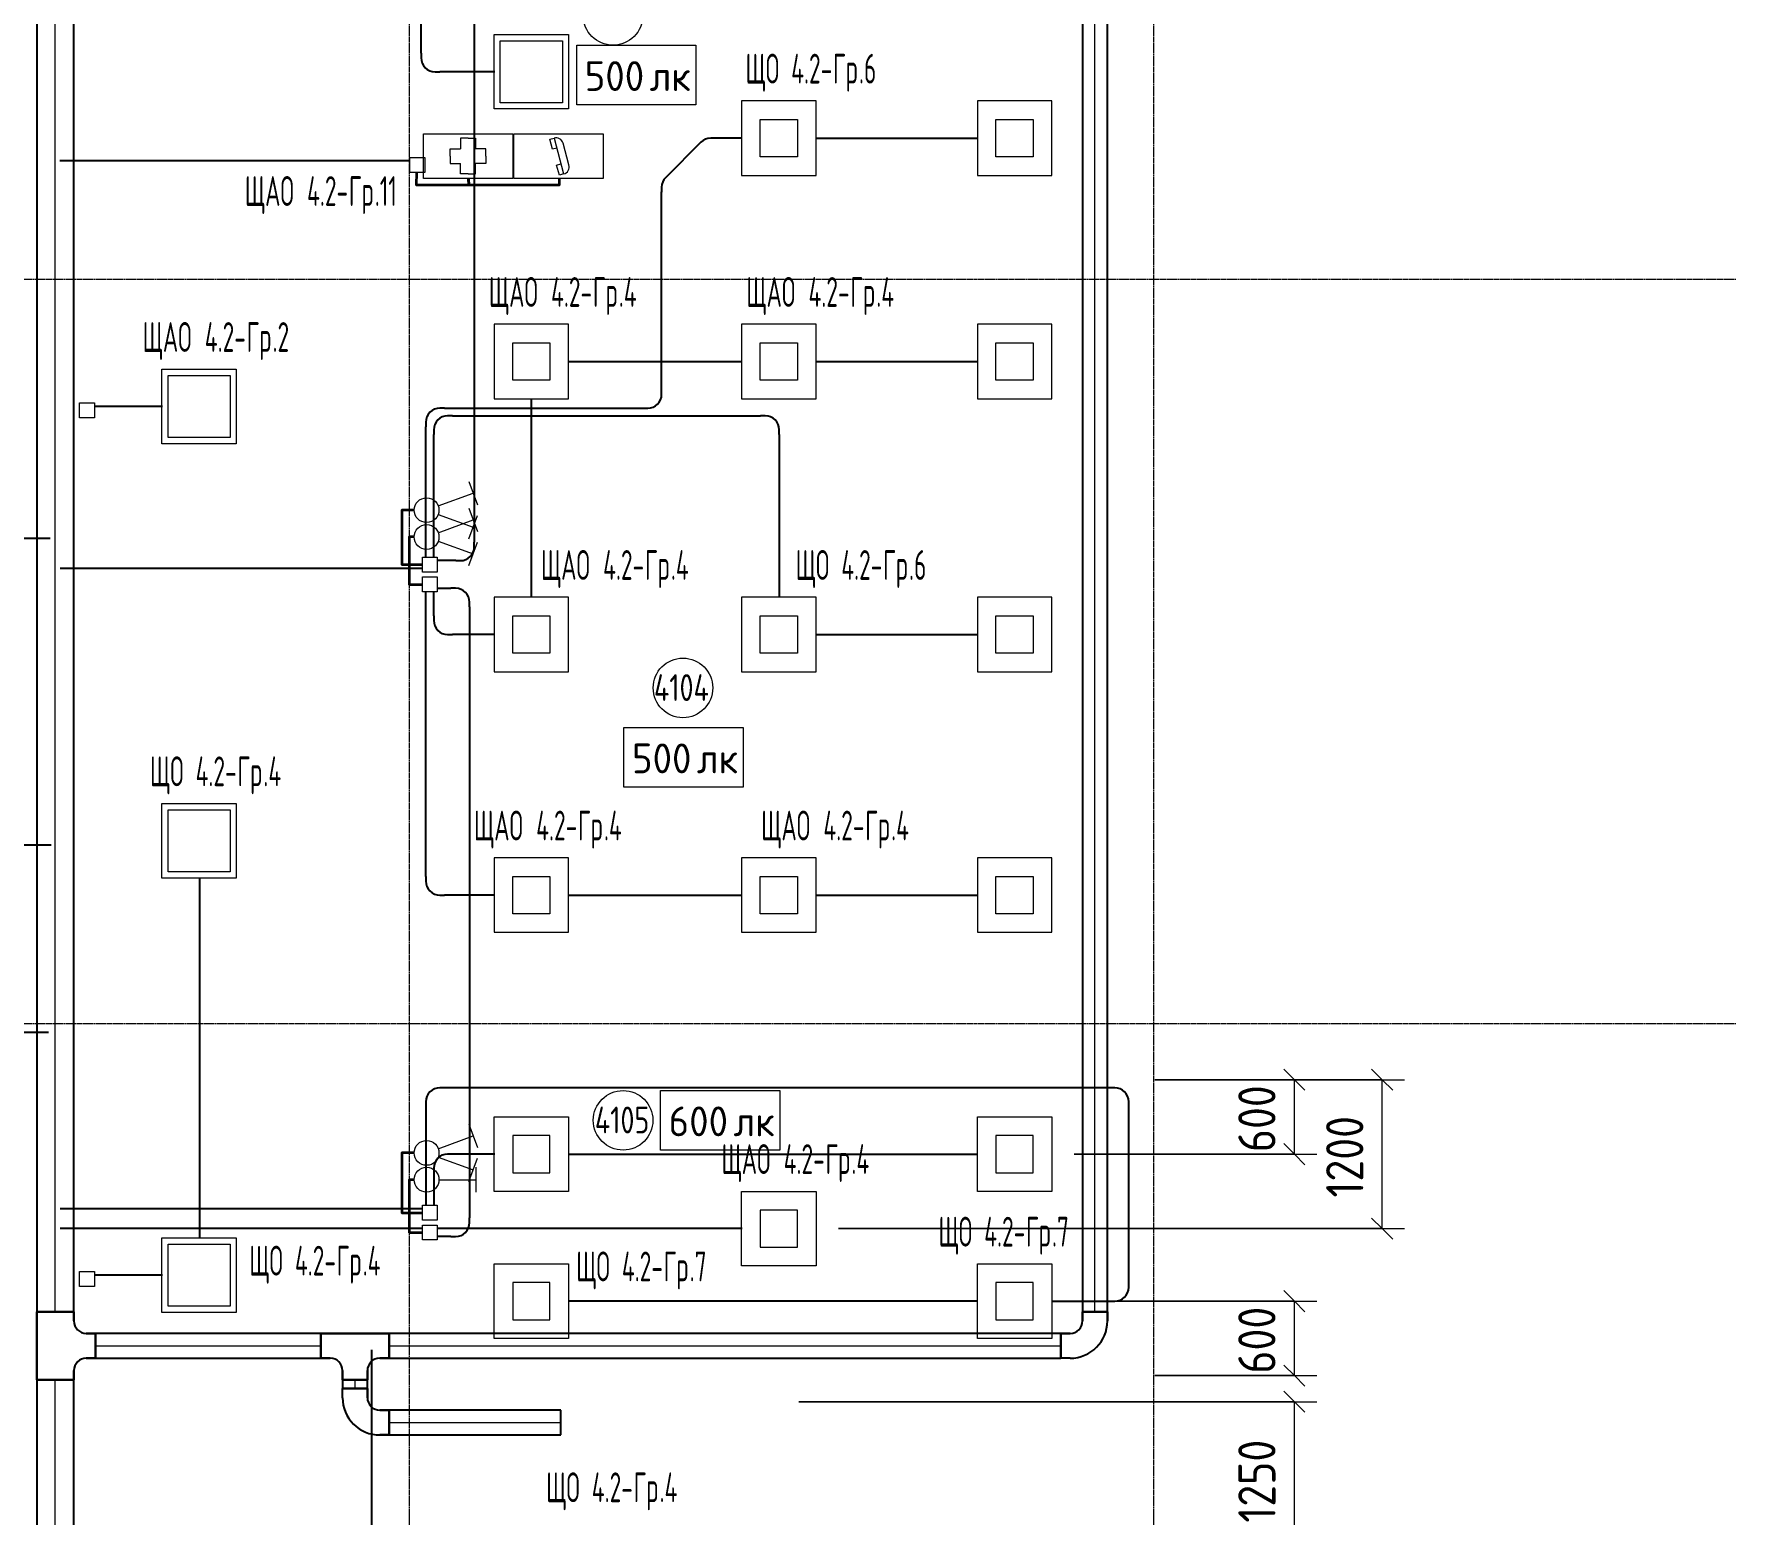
# Model space of a CAD drawing. Header units: millimetres. Extents: x -4730 to 98194, y -4296 to 93388.
# Drawn here: x 84477 to 98194, y 56542 to 68477 of the extents above; entities that cross this region are included whole.
import ezdxf

# ---------------------------------------------------------------- set-up
doc = ezdxf.new("R2010")
doc.units = ezdxf.units.MM
doc.linetypes.add('Линия сетки', pattern=[22.225, 12.7, -3.175, 3.175, -3.175])
for name, color, linetype, lineweight, true_color in [('Кабельные лотки', 5, 'Continuous', 25, 0x0000ff), ('Короба', 7, 'Continuous', 25, 0x008000), ('Соединительные детали кабельных лотков', 5, 'Continuous', 25, 0x0000ff), ('Соединительные детали коробов', 7, 'Continuous', 25, 0x008000), ('Типовые аннотации', 1, 'Continuous', 18, 0xff0000)]:
    doc.layers.add(name, color=color, linetype=linetype, lineweight=lineweight, true_color=true_color)
for name, color, linetype, lineweight in [('Марки помещений', 7, 'Continuous', 9), ('Марки силовых электроприборов', 7, 'Continuous', 9), ('Осевая линия', 7, 'Continuous', 18), ('Оси', 7, 'Continuous', 9), ('Провода', 7, 'Continuous', 35), ('Размеры', 7, 'Continuous', 9), ('Размеры-120', 7, 'Continuous', 9)]:
    doc.layers.add(name, color=color, linetype=linetype, lineweight=lineweight)
doc.styles.add('GOST Common', font='GOST_Common.ttf', dxfattribs={"width": 0.6, "height": 240})
doc.styles.add('GOST Common_1', font='GOST_Common.ttf', dxfattribs={"width": 0.9, "height": 300})
doc.styles.add('GOST Common_3', font='GOST_Common.ttf', dxfattribs={"width": 0.8, "height": 216})
doc.styles.add('GOST Common_4', font='GOST_Common.ttf', dxfattribs={"height": 240})
doc.dimstyles.new('ADSK_Проверочный', dxfattribs={"dimscale": 304.8, "dimtxt": 301.714499, "dimasz": 0.556693, "dimexe": 0.590551, "dimexo": 0.590551, "dimgap": 0.19685, "dimtad": 1, "dimdec": 3, "dimrnd": 0.001, "dimdsep": 46, "dimtxsty": 'GOST Common_1', "dimblk1": 'OBLIQUE', "dimblk2": 'OBLIQUE', "dimsah": 1, "dimcen": 0.09, "dimazin": 0, "dimtfac": 1, "dimtdec": 4, "dimtix": 1, "dimtmove": 0, "dimatfit": 3, "dimfxl": 1, "dimtvp": 1, "dimtolj": 1, "dimtzin": 0, "dimarcsym": 2})

# ---------------------------------------------------------------- blocks, each defined once
blk = doc.blocks.new('M_Горизонтальный тройник для канального - Радиус 100 мм-2745902-4-й этаж')
at = {"layer": 'Соединительные детали кабельных лотков'}
for p, q in [((275, 150), (-275, 150)), ((-275, 150), (-275, -150)), ((-275, -150), (-275, 150)), ((-275, 150), (275, 150)), ((-275, 150), (-275, 150)), ((275, -150), (275, 150)), ((275, 150), (275, -150)), ((275, 150), (275, 150)), ((-275, -150), (-200, -150)), ((-200, -150), (-275, -150)), ((-275, -150), (-275, -150)), ((-100, -250), (-100, -325)), ((-100, -325), (-100, -250)), ((100, -325), (100, -250)), ((100, -250), (100, -325)), ((200, -150), (275, -150)), ((275, -150), (200, -150)), ((275, -150), (275, -150)), ((-100, -325), (100, -325)), ((100, -325), (-100, -325)), ((-100, -325), (-100, -325)), ((100, -325), (100, -325))]:
    blk.add_line(p, q, dxfattribs=at)
for centre, start, end in [((-200, -250), 0, 90), ((-200, -250), 0, 90), ((200, -250), 90, 180), ((200, -250), 90, 180)]:
    blk.add_arc(centre, 100, start, end, dxfattribs=at)
blk = doc.blocks.new('M_Горизонтальный изгиб-колено для канального - Стандартная-2451758-4-й этаж')
at = {"layer": 'Соединительные детали кабельных лотков'}
for p, q in [((-100, 200), (-100, 275)), ((100, 275), (-100, 275)), ((-100, 275), (100, 275)), ((-100, 275), (-100, 275)), ((-100, 275), (-100, 200)), ((100, 200), (100, 275)), ((100, 275), (100, 275)), ((100, 275), (100, 200)), ((-275, 100), (-275, 100)), ((-275, 100), (-275, -100)), ((-275, -100), (-275, 100)), ((-275, 100), (-200, 100)), ((-200, 100), (-275, 100)), ((-275, -100), (-275, -100)), ((-200, -100), (-275, -100)), ((-200, -100), (-275, -100))]:
    blk.add_line(p, q, dxfattribs=at)
for radius, end in [(100, 360), (300, 360), (100, 0), (300, 0)]:
    blk.add_arc((-200, 200), radius, 270, end, dxfattribs=at)
blk = doc.blocks.new('M_Короб_ отвод - Плоский торец - ПВХ - Стандартная-2386742-4-й этаж')
at = {"layer": 'Соединительные детали коробов'}
for p, q in [((0, 111.95), (0, 150.05)), ((-150.05, 0), (-111.95, 0))]:
    blk.add_line(p, q, dxfattribs=at)
blk.add_arc((-111.95, 111.95), 111.95, 270, 0, dxfattribs=at)
blk = doc.blocks.new('M_Короб_ отвод - Плоский торец - ПВХ - Стандартная-2670617-4-й этаж')
at = {"layer": 'Соединительные детали коробов'}
for p, q in [((33, 33), (60, 60)), ((-84, 0), (-46, 0))]:
    blk.add_line(p, q, dxfattribs=at)
blk.add_arc((-46, 112), 112, 270, 315, dxfattribs=at)
blk = doc.blocks.new('M_Горизонтальный тройник для канального - Радиус 100 мм-2451883-4-й этаж')
at = {"layer": 'Соединительные детали кабельных лотков'}
for p, q in [((275, 100), (-275, 100)), ((-275, 100), (-275, -100)), ((-275, -100), (-275, 100)), ((-275, 100), (275, 100)), ((-275, 100), (-275, 100)), ((275, -100), (275, 100)), ((275, 100), (275, -100)), ((275, 100), (275, 100)), ((-275, -100), (-200, -100)), ((-200, -100), (-275, -100)), ((-275, -100), (-275, -100)), ((200, -100), (275, -100)), ((275, -100), (200, -100)), ((275, -100), (275, -100)), ((-100, -200), (-100, -275)), ((-100, -275), (-100, -200)), ((100, -275), (100, -200)), ((100, -200), (100, -275)), ((-100, -275), (100, -275)), ((100, -275), (-100, -275)), ((-100, -275), (-100, -275)), ((100, -275), (100, -275))]:
    blk.add_line(p, q, dxfattribs=at)
for centre, start, end in [((-200, -200), 0, 90), ((-200, -200), 0, 90), ((200, -200), 90, 180), ((200, -200), 90, 180)]:
    blk.add_arc(centre, 100, start, end, dxfattribs=at)
blk = doc.blocks.new('DIMBLOCK153-4-й этаж')
at = {"layer": 'Размеры-120'}
for p, q in [((94635, 60050), (94550, 60135)), ((93510, 60050), (94815, 60050)), ((94635, 60050), (93510, 60050)), ((94635, 59450), (94635, 60050)), ((94635, 60050), (94720, 59965)), ((94635, 59450), (94550, 59535)), ((92860, 59450), (94815, 59450)), ((94635, 59450), (92860, 59450)), ((94635, 59450), (94720, 59365))]:
    blk.add_line(p, q, dxfattribs=at)
at = {"layer": 'Размеры-120', "color": 0, "insert": (94183, 59466), "char_height": 300, "width": 681.16, "attachment_point": 1, "rotation": 90, "line_spacing_factor": 1.022761, "style": 'GOST Common_1'}
blk.add_mtext('600', dxfattribs=at)
blk = doc.blocks.new('_Oblique')
at = {"color": 0, "linetype": 'ByBlock', "lineweight": -2}
blk.add_line((-0.5, -0.5), (0.5, 0.5), dxfattribs=at)
blk = doc.blocks.new('DIMBLOCK154-4-й этаж')
at = {"layer": 'Размеры-120'}
for p, q in [((94635, 58265), (94550, 58350)), ((92860, 58265), (94815, 58265)), ((94635, 58265), (92860, 58265)), ((94635, 57665), (94635, 58265)), ((94635, 58265), (94720, 58180)), ((93510, 57665), (94815, 57665)), ((94635, 57665), (93510, 57665)), ((94635, 57665), (94550, 57750)), ((94635, 57665), (94720, 57580))]:
    blk.add_line(p, q, dxfattribs=at)
at = {"layer": 'Размеры-120', "color": 0, "insert": (94183, 57681), "char_height": 300, "width": 681.16, "attachment_point": 1, "rotation": 90, "line_spacing_factor": 1.022761, "style": 'GOST Common_1'}
blk.add_mtext('600', dxfattribs=at)
blk = doc.blocks.new('DIMBLOCK155-4-й этаж')
at = {"layer": 'Размеры-120'}
for p, q in [((95343, 60050), (95258, 60135)), ((93510, 60050), (95523, 60050)), ((95343, 60050), (93510, 60050)), ((95343, 58850), (95343, 60050)), ((95343, 60050), (95428, 59965)), ((90960, 58850), (95523, 58850)), ((95343, 58850), (90960, 58850)), ((95343, 58850), (95258, 58935)), ((95343, 58850), (95428, 58765))]:
    blk.add_line(p, q, dxfattribs=at)
at = {"layer": 'Размеры-120', "color": 0, "insert": (94891, 59100), "char_height": 300, "width": 840.71, "attachment_point": 1, "rotation": 90, "line_spacing_factor": 1.022761, "style": 'GOST Common_1'}
blk.add_mtext('1200', dxfattribs=at)
blk = doc.blocks.new('DIMBLOCK158-4-й этаж')
at = {"layer": 'Размеры-120'}
for p, q in [((94635, 57455), (94550, 57540)), ((90640, 57455), (94815, 57455)), ((94635, 57455), (90640, 57455)), ((94635, 56205), (94635, 57455)), ((94635, 57455), (94720, 57370)), ((94635, 56205), (94550, 56290)), ((89480, 56205), (94815, 56205)), ((94635, 56205), (89480, 56205)), ((94635, 56205), (94720, 56120))]:
    blk.add_line(p, q, dxfattribs=at)
at = {"layer": 'Размеры-120', "color": 0, "insert": (94183, 56480), "char_height": 300, "width": 840.71, "attachment_point": 1, "rotation": 90, "line_spacing_factor": 1.022761, "style": 'GOST Common_1'}
blk.add_mtext('1250', dxfattribs=at)
blk = doc.blocks.new('ADSK_Марка_Помещение_1_ГОСТ21-501-2011 - Номер-85995-4-й этаж')
at = {"layer": 'Марки помещений'}
blk.add_circle((0, 0), 2, dxfattribs=at)
blk = doc.blocks.new('Морка помещения_освещённость_ - Морка помещения_освещённость_-1484368-4-й этаж')
at = {"layer": 'Марки помещений', "color": 190, "true_color": 0x8000ff}
for p, q in [((-4, 0), (-4, 4)), ((-4, 4), (4, 4)), ((4, 4), (4, 0)), ((4, 0), (-4, 0))]:
    blk.add_line(p, q, dxfattribs=at)

msp = doc.modelspace()

# ---------------------------------------------------------------- linework, layer by layer
at = {"layer": 'Кабельные лотки'}
for p, q in [((84497.9607, 79369.2045), (84497.9607, 58180.5791)), ((84797.9607, 58180.5791), (84797.9607, 79369.2045)), ((92927.9607, 68605.5791), (92927.9607, 58180.5791)), ((93127.9607, 58180.5791), (93127.9607, 68605.5791)), ((84797.9607, 58180.5791), (84497.9607, 58180.5791)), ((93127.9607, 58180.5791), (92927.9607, 58180.5791)), ((84972.9607, 57805.5791), (84972.9607, 58005.5791)), ((86788.6153, 58005.5791), (84972.9607, 58005.5791)), ((86788.6153, 57805.5791), (86788.6153, 58005.5791)), ((87338.6153, 57805.5791), (87338.6153, 58005.5791)), ((92752.9607, 58005.5791), (87338.6153, 58005.5791)), ((92752.9607, 57805.5791), (92752.9607, 58005.5791)), ((84972.9607, 57805.5791), (86788.6153, 57805.5791)), ((87338.6153, 57805.5791), (92752.9607, 57805.5791)), ((84797.9607, 57630.5791), (84497.9607, 57630.5791)), ((84497.9607, 57630.5791), (84497.9607, 46410)), ((84797.9607, 46410), (84797.9607, 57630.5791)), ((86963.6153, 57630.5791), (87163.6153, 57630.5791)), ((86963.6153, 57630.5791), (86963.6153, 57561.861)), ((87163.6153, 57561.861), (87163.6153, 57630.5791)), ((86963.6153, 57561.861), (87163.6153, 57561.861)), ((87338.6153, 57186.861), (87338.6153, 57386.861)), ((88723.6153, 57386.861), (87338.6153, 57386.861)), ((88723.6153, 57186.861), (88723.6153, 57386.861)), ((87338.6153, 57186.861), (88723.6153, 57186.861))]:
    msp.add_line(p, q, dxfattribs=at)
at = {"layer": 'Короба'}
for p, q in [((87596.7344, 68323.3097), (87596.7344, 69464.7597)), ((88025.2344, 69343.2097), (88025.2344, 64383.0995)), ((88189.764, 68173.2597), (87746.7844, 68173.2597)), ((90184.764, 67638.1325), (89969.2352, 67638.1325)), ((90779.764, 67638.1325), (92084.764, 67638.1325)), ((89825.0338, 67578.4023), (89595.0376, 67348.4061)), ((87505.2344, 67453.9359), (84685.2344, 67453.9359)), ((89535.3074, 65611.5995), (89535.3074, 67204.2047)), ((88784.764, 65838.1325), (90184.764, 65838.1325)), ((90779.764, 65838.1325), (92084.764, 65838.1325)), ((85511.6742, 65475.2432), (84963.1285, 65475.2432)), ((87785.3574, 65461.5495), (89385.2574, 65461.5495)), ((88487.264, 63935.6325), (88487.264, 65540.6325)), ((87635.3074, 64261.5495), (87635.3074, 65311.4995)), ((87848.3574, 65400), (90332.214, 65400)), ((87698.3074, 64261.5495), (87698.3074, 65249.95)), ((90482.264, 65249.95), (90482.264, 63935.6325)), ((83907.7363, 64413.8214), (84607.7363, 64413.8214)), ((87875.1844, 64233.0495), (87726.8074, 64233.0495)), ((87606.8074, 64170.0495), (84686.8074, 64170.0495)), ((87635.3074, 61688.1825), (87635.3074, 63981.5495)), ((87698.3074, 63788.1825), (87698.3074, 63981.5495)), ((87726.8074, 64010.0495), (87836.7574, 64010.0495)), ((87986.8074, 63859.9995), (87986.8074, 58937.05)), ((88189.764, 63638.1325), (87848.3574, 63638.1325)), ((90779.764, 63638.1325), (92084.764, 63638.1325)), ((83913.5382, 61944.0061), (84613.5382, 61944.0061)), ((85809.1742, 61677.7432), (85809.1742, 58772.7432)), ((88189.764, 61538.1325), (87785.3574, 61538.1325)), ((88784.764, 61538.1325), (90184.764, 61538.1325)), ((90779.764, 61538.1325), (92084.764, 61538.1325)), ((83043.1438, 60433.5617), (84593.0938, 60433.5617)), ((93149.714, 59985), (87785.3574, 59985)), ((87635.3074, 59834.95), (87635.3074, 59038.5)), ((93299.764, 58415.05), (93299.764, 59834.95)), ((88189.764, 59450), (87848.3574, 59450)), ((88784.764, 59450), (92084.764, 59450)), ((87698.3074, 59299.95), (87698.3074, 59038.5)), ((87606.8074, 59010), (84686.8074, 59010)), ((87606.8074, 58850), (84686.8074, 58850)), ((90184.764, 58850), (87726.8074, 58850)), ((87836.7574, 58787), (87726.8074, 58787)), ((85511.6742, 58475.2432), (84963.1285, 58475.2432)), ((92084.764, 58265), (88784.764, 58265)), ((92679.764, 58265), (93149.714, 58265)), ((87198.768, 56355.05), (87198.768, 57873.0063))]:
    msp.add_line(p, q, dxfattribs=at)
at = {"layer": 'Осевая линия'}
for p, q in [((84647.9607, 58180.5791), (84647.9607, 79369.2045)), ((93027.9607, 58180.5791), (93027.9607, 68605.5791)), ((84972.9607, 57905.5791), (86788.6153, 57905.5791)), ((87338.6153, 57905.5791), (92752.9607, 57905.5791)), ((84647.9607, 46410), (84647.9607, 57630.5791)), ((87063.6153, 57630.5791), (87063.6153, 57561.861)), ((87338.6153, 57286.861), (88723.6153, 57286.861))]:
    msp.add_line(p, q, dxfattribs=at)
at = {"layer": 'Оси', "linetype": 'Линия сетки'}
for p, q in [((87500, 93388.3703), (87500, -3096.3487)), ((93500, 93388.3703), (93500, -3096.3487)), ((98194.2682, 66500), (-3530.0173, 66500)), ((98194.2682, 60500), (-3530.0173, 60500))]:
    msp.add_line(p, q, dxfattribs=at)
at = {"layer": 'Провода', "flags": 128}
for points in [[(87978.8543, 67313.2548), (87980, 67260), (87560, 67260), (87563.3009, 67362.4359)], [(88708.8543, 67313.2548), (88710, 67260), (87980, 67260), (87978.8543, 67313.2548)], [(87540.6433, 64640), (87440, 64640), (87440, 64201.5515), (87606.8074, 64201.55)], [(87540.6433, 64424.0898), (87500, 64424.0898), (87500, 64041.5515), (87606.8074, 64041.5502)], [(87540.6433, 59460), (87440, 59460), (87440, 58978.5021), (87606.8074, 58978.5005)], [(87540.6433, 59244.0898), (87500, 59244.0898), (87500, 58818.5021), (87606.8074, 58818.5007)]]:
    msp.add_lwpolyline(points, dxfattribs=at)
at = {"layer": 'Типовые аннотации', "color": 5, "true_color": 0x0000ff}
for p, q in [((88185, 68473.2597), (88785, 68473.2597)), ((88185, 67873.2597), (88185, 68473.2597)), ((88785, 68473.2597), (88785, 67873.2597)), ((88235, 68423.2597), (88735, 68423.2597)), ((88235, 67923.2597), (88235, 68423.2597)), ((88735, 68423.2597), (88735, 67923.2597)), ((88735, 67923.2597), (88235, 67923.2597)), ((90180, 67938.1325), (90180, 67338.1325)), ((90780, 67938.1325), (90180, 67938.1325)), ((90780, 67338.1325), (90780, 67938.1325)), ((92080, 67938.1325), (92080, 67338.1325)), ((92680, 67938.1325), (92080, 67938.1325)), ((92680, 67338.1325), (92680, 67938.1325)), ((88785, 67873.2597), (88185, 67873.2597)), ((90330, 67488.1325), (90330, 67788.1325)), ((90330, 67788.1325), (90630, 67788.1325)), ((90630, 67788.1325), (90630, 67488.1325)), ((92230, 67488.1325), (92230, 67788.1325)), ((92230, 67788.1325), (92530, 67788.1325)), ((92530, 67788.1325), (92530, 67488.1325)), ((90630, 67488.1325), (90330, 67488.1325)), ((92530, 67488.1325), (92230, 67488.1325)), ((90180, 67338.1325), (90780, 67338.1325)), ((92080, 67338.1325), (92680, 67338.1325)), ((87734.6126, 64674.202), (88016.5204, 64776.8081)), ((87982.3184, 64870.7773), (88050.7224, 64682.8388)), ((87734.6126, 64605.798), (88016.5204, 64503.1919)), ((87982.3184, 64409.2227), (88050.7224, 64597.1612)), ((90180, 63938.1325), (90180, 63338.1325)), ((90780, 63938.1325), (90180, 63938.1325)), ((90780, 63338.1325), (90780, 63938.1325)), ((92080, 63938.1325), (92080, 63338.1325)), ((92680, 63938.1325), (92080, 63938.1325)), ((92680, 63338.1325), (92680, 63938.1325)), ((90330, 63488.1325), (90330, 63788.1325)), ((90330, 63788.1325), (90630, 63788.1325)), ((90630, 63788.1325), (90630, 63488.1325)), ((92230, 63488.1325), (92230, 63788.1325)), ((92230, 63788.1325), (92530, 63788.1325)), ((92530, 63788.1325), (92530, 63488.1325)), ((90630, 63488.1325), (90330, 63488.1325)), ((92530, 63488.1325), (92230, 63488.1325)), ((90180, 63338.1325), (90780, 63338.1325)), ((92080, 63338.1325), (92680, 63338.1325)), ((85506.9102, 62275.2432), (86106.9102, 62275.2432)), ((85506.9102, 61675.2432), (85506.9102, 62275.2432)), ((85556.9102, 62225.2432), (86056.9102, 62225.2432)), ((85556.9102, 61725.2432), (85556.9102, 62225.2432)), ((86056.9102, 62225.2432), (86056.9102, 61725.2432)), ((86106.9102, 62275.2432), (86106.9102, 61675.2432)), ((86106.9102, 61675.2432), (85506.9102, 61675.2432)), ((86056.9102, 61725.2432), (85556.9102, 61725.2432)), ((87982.3184, 59690.7773), (88050.7224, 59502.8388)), ((88185, 59750), (88785, 59750)), ((88185, 59150), (88185, 59750)), ((88785, 59750), (88785, 59150)), ((92080, 59750), (92680, 59750)), ((92080, 59150), (92080, 59750)), ((92680, 59750), (92680, 59150)), ((87734.6126, 59494.202), (88016.5204, 59596.8081)), ((88335, 59600), (88335, 59300)), ((88635, 59600), (88335, 59600)), ((88635, 59300), (88635, 59600)), ((92230, 59600), (92230, 59300)), ((92530, 59600), (92230, 59600)), ((92530, 59300), (92530, 59600)), ((87734.6126, 59425.798), (88016.5204, 59323.1919)), ((87982.3184, 59229.2227), (88050.7224, 59417.1612)), ((88335, 59300), (88635, 59300)), ((92230, 59300), (92530, 59300)), ((88785, 59150), (88185, 59150)), ((92680, 59150), (92080, 59150)), ((85506.9102, 58775.2432), (86106.9102, 58775.2432)), ((85506.9102, 58175.2432), (85506.9102, 58775.2432)), ((85556.9102, 58725.2432), (86056.9102, 58725.2432)), ((85556.9102, 58225.2432), (85556.9102, 58725.2432)), ((86056.9102, 58725.2432), (86056.9102, 58225.2432)), ((86106.9102, 58775.2432), (86106.9102, 58175.2432)), ((88185, 58565), (88785, 58565)), ((88185, 57965), (88185, 58565)), ((88785, 58565), (88785, 57965)), ((92080, 58565), (92680, 58565)), ((92080, 57965), (92080, 58565)), ((92680, 58565), (92680, 57965)), ((88335, 58415), (88335, 58115)), ((88635, 58415), (88335, 58415)), ((88635, 58115), (88635, 58415)), ((92230, 58415), (92230, 58115)), ((92530, 58415), (92230, 58415)), ((92530, 58115), (92530, 58415)), ((86106.9102, 58175.2432), (85506.9102, 58175.2432)), ((86056.9102, 58225.2432), (85556.9102, 58225.2432)), ((88335, 58115), (88635, 58115)), ((92230, 58115), (92530, 58115)), ((88785, 57965), (88185, 57965)), ((92680, 57965), (92080, 57965))]:
    msp.add_line(p, q, dxfattribs=at)
at = {"layer": 'Типовые аннотации', "color": 96, "true_color": 0x008000}
for p, q in [((87614.9821, 67313.2548), (87614.9821, 67673.2548)), ((87614.9821, 67673.2548), (88334.9821, 67673.2548)), ((87974.9821, 67637.2548), (87914.9821, 67637.2548)), ((87914.9821, 67637.2548), (87914.9821, 67553.2548)), ((87974.9821, 67637.2548), (88034.9821, 67637.2548)), ((88034.9821, 67637.2548), (88034.9821, 67553.2548)), ((88334.9821, 67673.2548), (88334.9821, 67313.2548)), ((88344.9821, 67313.2548), (88344.9821, 67673.2548)), ((88344.9821, 67673.2548), (89064.9821, 67673.2548)), ((88632.9963, 67629.6789), (88667.7696, 67638.9964)), ((88654.7371, 67548.5412), (88632.9963, 67629.6789)), ((88667.7696, 67638.9964), (88745.4154, 67349.2187)), ((89064.9821, 67673.2548), (89064.9821, 67313.2548)), ((87830.9821, 67493.2548), (87830.9821, 67553.2548)), ((87830.9821, 67553.2548), (87914.9821, 67553.2548)), ((87830.9821, 67493.2548), (87830.9821, 67433.2548)), ((88118.9821, 67553.2548), (88034.9821, 67553.2548)), ((88118.9821, 67493.2548), (88118.9821, 67553.2548)), ((88118.9821, 67493.2548), (88118.9821, 67433.2548)), ((88689.5104, 67557.8587), (88654.7371, 67548.5412)), ((88787.8418, 67422.7034), (88741.2543, 67596.57)), ((87830.9821, 67433.2548), (87914.9821, 67433.2548)), ((87914.9821, 67349.2548), (87914.9821, 67433.2548)), ((88034.9821, 67349.2548), (88034.9821, 67433.2548)), ((88118.9821, 67433.2548), (88034.9821, 67433.2548)), ((88688.9012, 67421.039), (88723.6746, 67430.3565)), ((88710.642, 67339.9012), (88688.9012, 67421.039)), ((88334.9821, 67313.2548), (87614.9821, 67313.2548)), ((87974.9821, 67349.2548), (87914.9821, 67349.2548)), ((87974.9821, 67349.2548), (88034.9821, 67349.2548)), ((89064.9821, 67313.2548), (88344.9821, 67313.2548)), ((88745.4154, 67349.2187), (88710.642, 67339.9012))]:
    msp.add_line(p, q, dxfattribs=at)
at = {"layer": 'Типовые аннотации'}
for p, q in [((87505.2344, 67482.4359), (87625.2344, 67482.4359)), ((87505.2344, 67362.4359), (87505.2344, 67482.4359)), ((87625.2344, 67362.4359), (87505.2344, 67362.4359)), ((87625.2344, 67482.4359), (87625.2344, 67362.4359)), ((88185, 66138.1325), (88185, 65538.1325)), ((88785, 66138.1325), (88185, 66138.1325)), ((88785, 65538.1325), (88785, 66138.1325)), ((90180, 66138.1325), (90180, 65538.1325)), ((90780, 66138.1325), (90180, 66138.1325)), ((90780, 65538.1325), (90780, 66138.1325)), ((92080, 66138.1325), (92080, 65538.1325)), ((92680, 66138.1325), (92080, 66138.1325)), ((92680, 65538.1325), (92680, 66138.1325)), ((88335, 65688.1325), (88335, 65988.1325)), ((88335, 65988.1325), (88635, 65988.1325)), ((88635, 65988.1325), (88635, 65688.1325)), ((90330, 65688.1325), (90330, 65988.1325)), ((90330, 65988.1325), (90630, 65988.1325)), ((90630, 65988.1325), (90630, 65688.1325)), ((92230, 65688.1325), (92230, 65988.1325)), ((92230, 65988.1325), (92530, 65988.1325)), ((92530, 65988.1325), (92530, 65688.1325)), ((85506.9102, 65775.2432), (86106.9102, 65775.2432)), ((85506.9102, 65175.2432), (85506.9102, 65775.2432)), ((85556.9102, 65725.2432), (86056.9102, 65725.2432)), ((85556.9102, 65225.2432), (85556.9102, 65725.2432)), ((86056.9102, 65725.2432), (86056.9102, 65225.2432)), ((86106.9102, 65775.2432), (86106.9102, 65175.2432)), ((88635, 65688.1325), (88335, 65688.1325)), ((90630, 65688.1325), (90330, 65688.1325)), ((92530, 65688.1325), (92230, 65688.1325)), ((84843.1285, 65503.7432), (84963.1285, 65503.7432)), ((84843.1285, 65383.7432), (84843.1285, 65503.7432)), ((84963.1285, 65503.7432), (84963.1285, 65383.7432)), ((88185, 65538.1325), (88785, 65538.1325)), ((90180, 65538.1325), (90780, 65538.1325)), ((92080, 65538.1325), (92680, 65538.1325)), ((84963.1285, 65383.7432), (84843.1285, 65383.7432)), ((86106.9102, 65175.2432), (85506.9102, 65175.2432)), ((86056.9102, 65225.2432), (85556.9102, 65225.2432)), ((87982.3184, 64654.8671), (88050.7224, 64466.9286)), ((87734.6126, 64458.2918), (88016.5204, 64560.8978)), ((87734.6126, 64389.8878), (88016.5204, 64287.2817)), ((87982.3184, 64193.3125), (88050.7224, 64381.251)), ((88185, 63938.1325), (88185, 63338.1325)), ((88785, 63938.1325), (88185, 63938.1325)), ((88785, 63338.1325), (88785, 63938.1325)), ((88335, 63488.1325), (88335, 63788.1325)), ((88335, 63788.1325), (88635, 63788.1325)), ((88635, 63788.1325), (88635, 63488.1325)), ((88635, 63488.1325), (88335, 63488.1325)), ((88185, 63338.1325), (88785, 63338.1325)), ((88185, 61838.1325), (88185, 61238.1325)), ((88785, 61838.1325), (88185, 61838.1325)), ((88785, 61238.1325), (88785, 61838.1325)), ((90180, 61838.1325), (90180, 61238.1325)), ((90780, 61838.1325), (90180, 61838.1325)), ((90780, 61238.1325), (90780, 61838.1325)), ((92080, 61838.1325), (92080, 61238.1325)), ((92680, 61838.1325), (92080, 61838.1325)), ((92680, 61238.1325), (92680, 61838.1325)), ((88335, 61388.1325), (88335, 61688.1325)), ((88335, 61688.1325), (88635, 61688.1325)), ((88635, 61688.1325), (88635, 61388.1325)), ((90330, 61388.1325), (90330, 61688.1325)), ((90330, 61688.1325), (90630, 61688.1325)), ((90630, 61688.1325), (90630, 61388.1325)), ((92230, 61388.1325), (92230, 61688.1325)), ((92230, 61688.1325), (92530, 61688.1325)), ((92530, 61688.1325), (92530, 61388.1325)), ((88635, 61388.1325), (88335, 61388.1325)), ((90630, 61388.1325), (90330, 61388.1325)), ((92530, 61388.1325), (92230, 61388.1325)), ((88185, 61238.1325), (88785, 61238.1325)), ((90180, 61238.1325), (90780, 61238.1325)), ((92080, 61238.1325), (92680, 61238.1325)), ((88040.6433, 59144.0898), (88040.6433, 59344.0898)), ((87740.6433, 59244.0898), (88040.6433, 59244.0898)), ((90180, 59150), (90780, 59150)), ((90180, 58550), (90180, 59150)), ((90780, 59150), (90780, 58550)), ((90330, 59000), (90330, 58700)), ((90630, 59000), (90330, 59000)), ((90630, 58700), (90630, 59000)), ((87606.8074, 58878.5), (87726.8074, 58878.5)), ((87606.8074, 58758.5), (87606.8074, 58878.5)), ((87726.8074, 58878.5), (87726.8074, 58758.5)), ((87726.8074, 58758.5), (87606.8074, 58758.5)), ((90330, 58700), (90630, 58700)), ((90780, 58550), (90180, 58550))]:
    msp.add_line(p, q, dxfattribs=at)
at = {"layer": 'Типовые аннотации', "color": 7}
for p, q in [((87606.8074, 64261.5495), (87726.8074, 64261.5495)), ((87606.8074, 64141.5495), (87606.8074, 64261.5495)), ((87726.8074, 64261.5495), (87726.8074, 64141.5495)), ((87726.8074, 64141.5495), (87606.8074, 64141.5495)), ((87606.8074, 64101.5495), (87726.8074, 64101.5495)), ((87606.8074, 63981.5495), (87606.8074, 64101.5495)), ((87726.8074, 64101.5495), (87726.8074, 63981.5495)), ((87726.8074, 63981.5495), (87606.8074, 63981.5495)), ((87606.8074, 59038.5), (87726.8074, 59038.5)), ((87606.8074, 58918.5), (87606.8074, 59038.5)), ((87726.8074, 59038.5), (87726.8074, 58918.5)), ((87726.8074, 58918.5), (87606.8074, 58918.5))]:
    msp.add_line(p, q, dxfattribs=at)
at = {"layer": 'Типовые аннотации', "color": 16, "true_color": 0x800000}
for p, q in [((84843.1285, 58503.7432), (84963.1285, 58503.7432)), ((84843.1285, 58383.7432), (84843.1285, 58503.7432)), ((84963.1285, 58503.7432), (84963.1285, 58383.7432)), ((84963.1285, 58383.7432), (84843.1285, 58383.7432))]:
    msp.add_line(p, q, dxfattribs=at)
at = {"layer": 'Типовые аннотации', "color": 5, "true_color": 0x0000ff}
for centre in [(87640.6433, 64640), (87640.6433, 59460)]:
    msp.add_circle(centre, 100, dxfattribs=at)
at = {"layer": 'Типовые аннотации'}
for centre in [(87640.6433, 64424.0898), (87640.6433, 59244.0898)]:
    msp.add_circle(centre, 100, dxfattribs=at)
at = {"layer": 'Типовые аннотации', "color": 96, "true_color": 0x008000}
for centre, start, end in [((88683.2988, 67581.0409), 15, 105), ((88729.8862, 67407.1742), 285, 15)]:
    msp.add_arc(centre, 60, start, end, dxfattribs=at)

# ---------------------------------------------------------------- block references
at = {"layer": 'Марки помещений', "xscale": 120, "yscale": 120, "zscale": 120}
for p in [(89143.275, 68626.7619), (89707.0742, 63207.4407), (89224.5101, 59722.7619)]:
    msp.add_blockref('ADSK_Марка_Помещение_1_ГОСТ21-501-2011 - Номер-85995-4-й этаж', p, dxfattribs=at)
at = {"layer": 'Марки помещений', "color": 190, "true_color": 0x8000ff, "xscale": 120, "yscale": 120, "zscale": 120}
for p in [(89330.5658, 67906.7619), (89711.4762, 62407.8878), (90007.0513, 59482.7619)]:
    msp.add_blockref('Морка помещения_освещённость_ - Морка помещения_освещённость_-1484368-4-й этаж', p, dxfattribs=at)
at = {"layer": 'Соединительные детали кабельных лотков'}
for name, p, rotation in [('M_Горизонтальный тройник для канального - Радиус 100 мм-2745902-4-й этаж', (84647.9607, 57905.5791), 90), ('M_Горизонтальный тройник для канального - Радиус 100 мм-2745902-4-й этаж', (84647.9607, 57905.5791), 90), ('M_Горизонтальный изгиб-колено для канального - Стандартная-2451758-4-й этаж', (87063.6153, 57286.861), 270), ('M_Горизонтальный изгиб-колено для канального - Стандартная-2451758-4-й этаж', (87063.6153, 57286.861), 270)]:
    msp.add_blockref(name, p, dxfattribs=dict(at, rotation=rotation))
for name, p in [('M_Горизонтальный изгиб-колено для канального - Стандартная-2451758-4-й этаж', (93027.9607, 57905.5791)), ('M_Горизонтальный изгиб-колено для канального - Стандартная-2451758-4-й этаж', (93027.9607, 57905.5791)), ('M_Горизонтальный тройник для канального - Радиус 100 мм-2451883-4-й этаж', (87063.6153, 57905.5791)), ('M_Горизонтальный тройник для канального - Радиус 100 мм-2451883-4-й этаж', (87063.6153, 57905.5791))]:
    msp.add_blockref(name, p, dxfattribs=at)
at = {"layer": 'Соединительные детали коробов'}
for name, p, rotation in [('M_Короб_ отвод - Плоский торец - ПВХ - Стандартная-2386742-4-й этаж', (87596.7344, 68173.2597), 270), ('M_Короб_ отвод - Плоский торец - ПВХ - Стандартная-2670617-4-й этаж', (89884.764, 67638.1325), 180), ('M_Короб_ отвод - Плоский торец - ПВХ - Стандартная-2670617-4-й этаж', (89535.3074, 67288.6759), 225.0000000000011), ('M_Короб_ отвод - Плоский торец - ПВХ - Стандартная-2386742-4-й этаж', (87635.3074, 65461.5495), 180), ('M_Короб_ отвод - Плоский торец - ПВХ - Стандартная-2386742-4-й этаж', (87698.3074, 65400), 180), ('M_Короб_ отвод - Плоский торец - ПВХ - Стандартная-2386742-4-й этаж', (90482.264, 65400), 90), ('M_Короб_ отвод - Плоский торец - ПВХ - Стандартная-2386742-4-й этаж', (87986.8074, 64010.0495), 90), ('M_Короб_ отвод - Плоский торец - ПВХ - Стандартная-2386742-4-й этаж', (87698.3074, 63638.1325), 270), ('M_Короб_ отвод - Плоский торец - ПВХ - Стандартная-2386742-4-й этаж', (87635.3074, 61538.1325), 270), ('M_Короб_ отвод - Плоский торец - ПВХ - Стандартная-2386742-4-й этаж', (87635.3074, 59985), 180), ('M_Короб_ отвод - Плоский торец - ПВХ - Стандартная-2386742-4-й этаж', (93299.764, 59985), 90), ('M_Короб_ отвод - Плоский торец - ПВХ - Стандартная-2386742-4-й этаж', (87698.3074, 59450), 180)]:
    msp.add_blockref(name, p, dxfattribs=dict(at, rotation=rotation))
for p in [(89535.3074, 65461.5495), (88025.2344, 64233.0495), (87986.8074, 58787), (93299.764, 58265)]:
    msp.add_blockref('M_Короб_ отвод - Плоский торец - ПВХ - Стандартная-2386742-4-й этаж', p, dxfattribs=at)

# ---------------------------------------------------------------- texts
at = {"layer": 'Марки помещений', "color": 190, "true_color": 0x8000ff, "char_height": 240, "attachment_point": 1, "style": 'GOST Common_4'}
for s, insert, width in [('500', (88914.4819, 68258.4739), 634.9365), ('лк', (89438.3569, 68258.4739), 413.67075), ('500', (89295.3924, 62759.5997), 634.9365), ('лк', (89819.2674, 62759.5997), 413.67075), ('600', (89590.9675, 59834.4739), 634.9365), ('лк', (90114.8425, 59834.4739), 413.67075)]:
    msp.add_mtext(s, dxfattribs=dict(at, insert=insert, width=width))
at = {"layer": 'Марки помещений', "char_height": 216, "attachment_point": 1, "style": 'GOST Common_3'}
for s, insert, width in [('4104', (89472.9983, 63318.2279), 577.215), ('4105', (88996.6742, 59833.5491), 561.8226)]:
    msp.add_mtext(s, dxfattribs=dict(at, insert=insert, width=width))
at = {"layer": 'Марки силовых электроприборов', "char_height": 240, "attachment_point": 1, "style": 'GOST Common'}
for s, insert, width in [('ЩО', (90210.8453, 68318.3149), 340.55685), (' 4.2-', (90491.8328, 68318.3149), 513.72135), ('Гр', (90915.6953, 68318.3149), 253.9746), ('.6', (91125.2453, 68318.3149), 178.93665), ('ЩАО', (86175.4099, 67331.7872), 502.17705), (' 4.2-', (86589.7474, 67331.7872), 513.72135), ('Гр', (87013.6099, 67331.7872), 253.9746), ('.11', (87223.1599, 67331.7872), 225.11385), ('ЩАО', (88142.0453, 66518.3149), 502.17705), (' 4.2-', (88556.3828, 66518.3149), 513.72135), ('Гр', (88980.2453, 66518.3149), 253.9746), ('.4', (89189.7953, 66518.3149), 196.2531), ('ЩАО', (90217.0453, 66518.3149), 502.17705), (' 4.2-', (90631.3828, 66518.3149), 513.72135), ('Гр', (91055.2453, 66518.3149), 253.9746), ('.4', (91264.7953, 66518.3149), 196.2531), ('ЩАО', (85351.1556, 66155.4256), 502.17705), (' 4.2-', (85765.4931, 66155.4256), 513.72135), ('Гр', (86189.3556, 66155.4256), 253.9746), ('.2', (86398.9056, 66155.4256), 178.93665), ('ЩАО', (88561.585, 64318.3149), 502.17705), (' 4.2-', (88975.9225, 64318.3149), 513.72135), ('Гр', (89399.785, 64318.3149), 253.9746), ('.4', (89609.335, 64318.3149), 196.2531), ('ЩО', (90614.6987, 64318.3149), 340.55685), (' 4.2-', (90895.6862, 64318.3149), 513.72135), ('Гр', (91319.5487, 64318.3149), 253.9746), ('.6', (91529.0987, 64318.3149), 178.93665), ('ЩО', (85410.5556, 62655.4256), 340.55685), (' 4.2-', (85691.5431, 62655.4256), 513.72135), ('Гр', (86115.4056, 62655.4256), 253.9746), ('.4', (86324.9556, 62655.4256), 196.2531), ('ЩАО', (88022.0453, 62218.3149), 502.17705), (' 4.2-', (88436.3828, 62218.3149), 513.72135), ('Гр', (88860.2453, 62218.3149), 253.9746), ('.4', (89069.7953, 62218.3149), 196.2531), ('ЩАО', (90337.0453, 62218.3149), 502.17705), (' 4.2-', (90751.3828, 62218.3149), 513.72135), ('Гр', (91175.2453, 62218.3149), 253.9746), ('.4', (91384.7953, 62218.3149), 196.2531), ('ЩАО', (90017.0453, 59530.1824), 502.17705), (' 4.2-', (90431.3828, 59530.1824), 513.72135), ('Гр', (90855.2453, 59530.1824), 253.9746), ('.4', (91064.7953, 59530.1824), 196.2531), ('ЩО', (91766.6517, 58945.1824), 340.55685), (' 4.2-', (92047.6392, 58945.1824), 513.72135), ('Гр', (92471.5017, 58945.1824), 253.9746), ('.7', (92681.0517, 58945.1824), 178.93665), ('ЩО', (86210.9205, 58711.4731), 340.55685), (' 4.2-', (86491.908, 58711.4731), 513.72135), ('Гр', (86915.7705, 58711.4731), 253.9746), ('.4', (87125.3205, 58711.4731), 196.2531), ('ЩО', (88846.1875, 58665.1634), 340.55685), (' 4.2-', (89127.175, 58665.1634), 513.72135), ('Гр', (89551.0375, 58665.1634), 253.9746), ('.7', (89760.5875, 58665.1634), 178.93665), ('ЩО', (88603.6453, 56885.1824), 340.55685), (' 4.2-', (88884.6328, 56885.1824), 513.72135), ('Гр', (89308.4953, 56885.1824), 253.9746), ('.4', (89518.0453, 56885.1824), 196.2531)]:
    msp.add_mtext(s, dxfattribs=dict(at, insert=insert, width=width))

# ---------------------------------------------------------------- dimensions: what is measured, and where the dimension line sits
at = {"layer": 'Размеры'}
for base, p1, p2, override, picture, middle in [((95343.0591, 60050), (90779.764, 58850), (93330, 60050), {"dimpost": '<>', "dimfxl": 2818.45769}, 'DIMBLOCK155-4-й этаж', (95133.0591, 59450)), ((94635.3374, 60050), (92679.764, 59450), (93330, 60050), {"dimpost": '<>', "dimfxl": 884.763743}, 'DIMBLOCK153-4-й этаж', (94425.3374, 59750)), ((94635.3374, 58265), (93330, 57665), (92679.764, 58265), {"dimpost": '<>', "dimfxl": 884.763743}, 'DIMBLOCK154-4-й этаж', (94425.3374, 57965)), ((94635.3374, 57455), (89299.764, 56205), (90460, 57455), {"dimpost": '<>', "dimfxl": 1705.475775}, 'DIMBLOCK158-4-й этаж', (94425.3374, 56830))]:
    dim = msp.add_linear_dim(base=base, p1=p1, p2=p2, angle=90, dimstyle='ADSK_Проверочный', override=override, dxfattribs=at)
    dim.commit()
    dim.dimension.update_dxf_attribs({"geometry": picture, "text_midpoint": middle})

doc.saveas('drawing.dxf')
